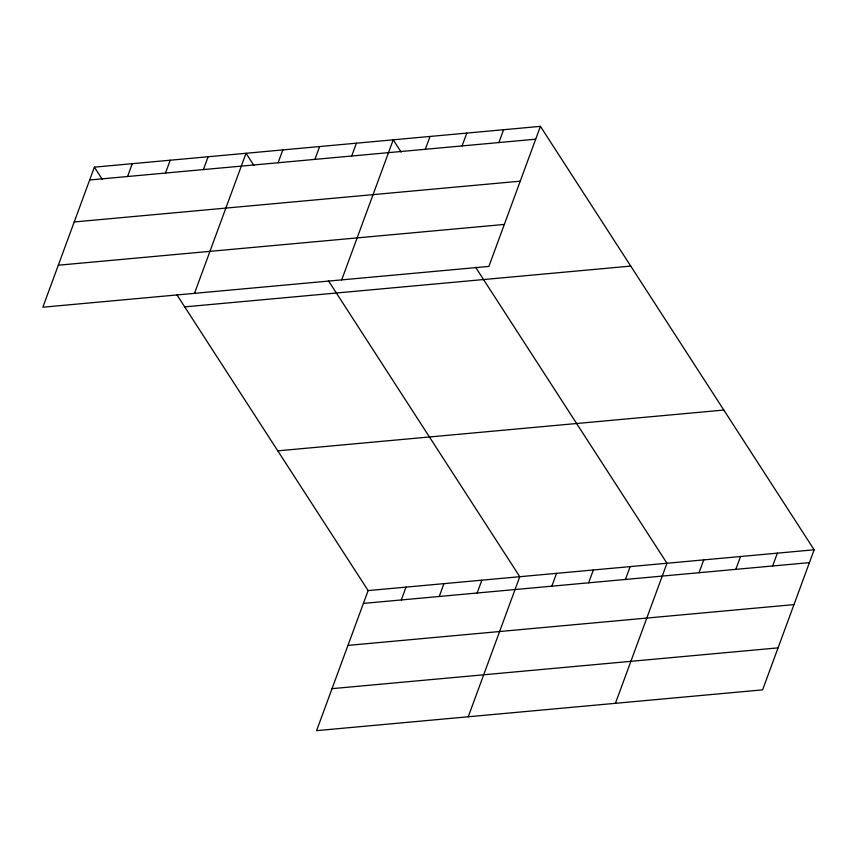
<?xml version="1.0" encoding="UTF-8"?>
<svg xmlns="http://www.w3.org/2000/svg" width="857" height="857" viewBox="0 0 857 857"><rect width="100%" height="100%" fill="white"/><g stroke="black" fill="none" stroke-linecap="round" stroke-linejoin="round"><path stroke-width="1.29" d="M94.388 167.147L42.85 307.213L488.876 266.42L540.413 126.354L94.388 167.147L102.337 179.445M127.575 176.51L132.299 163.676M165.487 173.039L170.211 160.216M203.398 169.579L208.122 156.745M194.496 293.34L246.034 153.274L253.983 165.572M278.107 162.744L282.831 149.911M314.905 159.381L319.629 146.547M351.702 156.017L356.426 143.183M341.686 279.885L393.224 139.82L401.172 152.118M425.297 149.279L430.021 136.456M462.094 145.915L466.819 133.092M498.892 142.551L503.616 129.718M176.767 294.583L368.124 590.58L316.587 730.646L762.612 689.853L814.15 549.787L540.413 126.354M401.312 599.943L406.036 587.109M439.223 596.472L443.947 583.649M477.135 593.012L481.859 580.178M468.243 716.773L519.77 576.707L328.413 280.71M551.844 586.177L556.568 573.344M588.641 582.814L593.365 569.98M625.439 579.45L630.163 566.616M615.433 703.318L666.96 563.253L475.603 267.255M699.033 572.712L703.758 559.889M735.831 569.348L740.555 556.525M772.628 565.984L777.353 553.151M89.664 179.981L535.689 139.188M74.216 221.963L520.242 181.17M58.297 265.22L504.323 224.438M184.716 306.881L630.741 266.088M277.786 450.846L723.811 410.053M368.124 590.58L814.15 549.787M363.4 603.414L809.426 562.621M347.953 645.396L793.978 604.603M332.034 688.653L778.07 647.871"/></g></svg>
